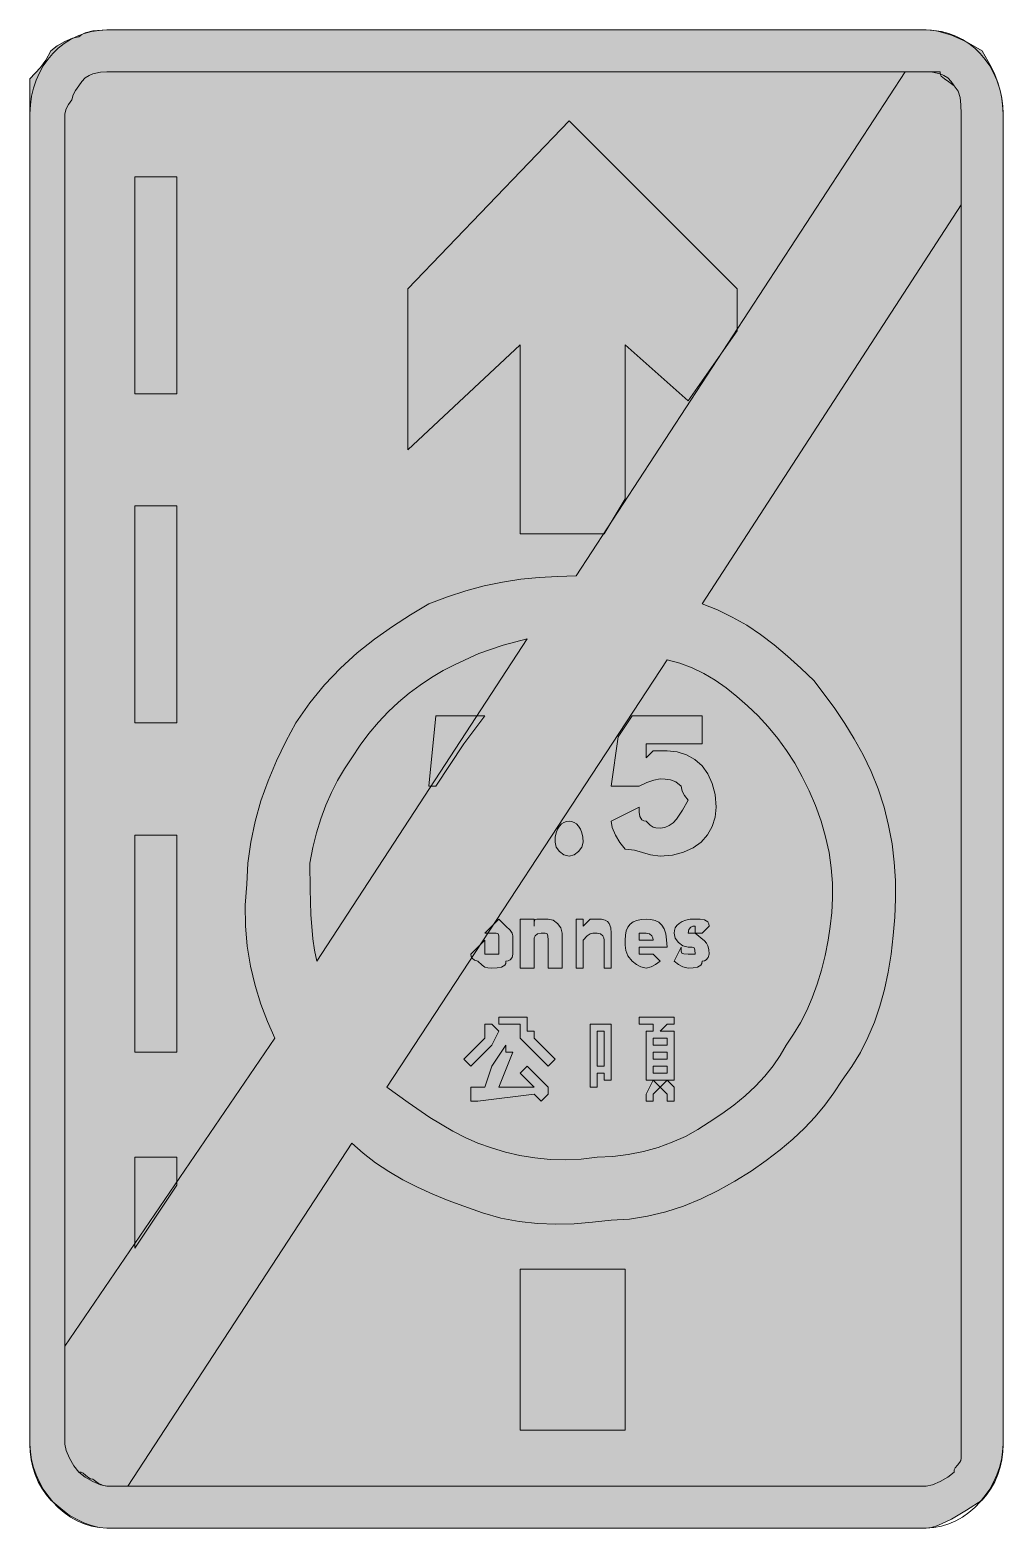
# Model space of a CAD drawing. Header units: metres. Extents: x 201 to 367, y 7 to 264.
import ezdxf

# ---------------------------------------------------------------- set-up
doc = ezdxf.new("R2010")
doc.units = ezdxf.units.M
for name, color, linetype, true_color in [('FILL_BLACK_000000', 7, 'Continuous', 0x000000), ('FILL_BLUE_0000FF', 7, 'Continuous', 0x0000ff), ('FILL_RED_FF0000', 7, 'Continuous', 0xff0000), ('FILL_WHITE_FFFFFF', 7, 'Continuous', 0xffffff), ('STROKE_BLUE_0000FF', 7, 'Continuous', 0x0000ff)]:
    doc.layers.add(name, color=color, linetype=linetype, true_color=true_color)

msp = doc.modelspace()

# ---------------------------------------------------------------- hatches: boundary and pattern name
at = {"layer": 'FILL_BLACK_000000', "true_color": 0x000000}
h = msp.add_hatch(color=7, dxfattribs=at)
h.dxf.hatch_style = 1
h.paths.add_polyline_path([(270.15, 133.92), (268.95, 133.92), (270.15, 145.92), (278.55, 145.92), (274.95, 141.12), (270.15, 133.92)])
h = msp.add_hatch(color=7, dxfattribs=at)
h.dxf.hatch_style = 1
h.paths.add_polyline_path([(309.4, 126.83), (310.14, 127.13), (310.81, 127.61), (311.4, 128.22), (312.43, 129.76), (313.35, 131.52), (312.75, 132.27), (312.34, 133.04), (312.15, 133.92), (311.25, 134.61), (310.35, 134.97), (309.45, 135.1), (308.55, 135.12), (307.48, 134.93), (306.3, 134.52), (304.95, 133.92), (300.15, 133.92), (301.35, 142.32), (303.75, 145.92), (315.75, 145.92), (315.75, 141.12), (306.15, 141.12), (306.15, 139.92), (306.15, 138.72), (307.35, 139.92), (309.75, 139.92), (311.49, 139.75), (313.09, 139.26), (314.52, 138.46), (315.75, 137.37), (316.76, 135.99), (317.51, 134.35), (317.99, 132.46), (318.15, 130.32), (317.98, 128.58), (317.49, 126.98), (316.69, 125.55), (315.6, 124.32), (314.22, 123.31), (312.58, 122.56), (310.69, 122.08), (308.55, 121.92), (306.94, 122.11), (305.55, 122.52), (304.16, 122.93), (302.55, 123.12), (301.67, 124.21), (300.9, 125.52), (300.36, 126.83), (300.15, 127.92), (304.95, 130.32), (304.97, 129.44), (305.1, 128.67), (305.46, 128.13), (305.75, 127.97), (306.15, 127.92), (306.86, 127.23), (307.35, 126.87), (307.84, 126.74), (308.55, 126.72), (309.4, 126.83)])
h = msp.add_hatch(color=7, dxfattribs=at)
h.dxf.hatch_style = 1
h.paths.add_polyline_path([(295.14, 123.44), (294.6, 122.67), (293.83, 122.13), (292.95, 121.92), (292.07, 122.13), (291.3, 122.67), (290.76, 123.44), (290.55, 124.32), (290.6, 125.16), (290.76, 125.89), (290.99, 126.51), (291.3, 127.02), (291.66, 127.41), (292.07, 127.69), (292.5, 127.86), (292.95, 127.92), (293.4, 127.86), (293.83, 127.69), (294.24, 127.41), (294.6, 127.02), (294.91, 126.51), (295.14, 125.89), (295.3, 125.16), (295.35, 124.32), (295.14, 123.44)])
h = msp.add_hatch(color=7, dxfattribs=at)
h.dxf.hatch_style = 1
h.paths.add_polyline_path([(280.93, 108.21), (280.8, 108.57), (280.44, 108.7), (279.75, 108.72), (278.55, 108.72), (280.95, 111.12), (282.15, 109.92), (282.84, 109.21), (283.2, 108.72), (283.33, 108.23), (283.35, 107.52), (283.35, 105.12), (283.2, 104.52), (282.84, 104.11), (282.55, 103.97), (282.15, 103.92), (282.1, 103.52), (281.94, 103.23), (281.4, 102.87), (280.63, 102.74), (279.75, 102.72), (279.04, 102.74), (278.55, 102.87), (278.06, 103.23), (277.35, 103.92), (276.75, 104.07), (276.34, 104.43), (276.2, 104.72), (276.15, 105.12), (278.55, 107.52), (278.55, 105.12), (279.75, 105.12), (280.95, 105.12), (280.95, 107.52), (280.93, 108.21)])
h = msp.add_hatch(color=7, dxfattribs=at)
h.dxf.hatch_style = 1
h.paths.add_polyline_path([(289.35, 102.72), (289.35, 107.52), (289.33, 108.21), (289.2, 108.57), (288.84, 108.7), (288.15, 108.72), (287.55, 108.57), (287.14, 108.21), (287, 107.92), (286.95, 107.52), (286.95, 102.72), (284.55, 102.72), (284.55, 111.12), (286.95, 111.12), (286.95, 109.92), (286.97, 110.61), (287.1, 110.97), (287.46, 111.1), (288.15, 111.12), (289.35, 111.12), (290.23, 110.91), (291, 110.37), (291.54, 109.6), (291.75, 108.72), (291.75, 102.72), (289.35, 102.72)])
h = msp.add_hatch(color=7, dxfattribs=at)
h.dxf.hatch_style = 1
h.paths.add_polyline_path([(298.95, 102.72), (298.95, 107.52), (298.9, 107.92), (298.76, 108.21), (298.35, 108.57), (297.75, 108.72), (297.04, 108.7), (296.55, 108.57), (296.06, 108.21), (295.35, 107.52), (295.35, 102.72), (294.15, 102.72), (294.15, 111.12), (295.35, 111.12), (295.35, 109.92), (296.55, 111.12), (297.75, 111.12), (298.54, 111.07), (299.14, 110.91), (299.56, 110.68), (299.85, 110.37), (300.11, 109.6), (300.15, 108.72), (300.15, 102.72), (298.95, 102.72)])
h = msp.add_hatch(color=7, dxfattribs=at)
h.dxf.hatch_style = 1
h.paths.add_polyline_path([(304.95, 105.12), (306.15, 105.12), (307.35, 105.12), (308.55, 103.92), (307.8, 103.32), (307.03, 102.91), (306.15, 102.72), (305.27, 102.91), (304.5, 103.32), (303.75, 103.92), (303.06, 104.82), (302.7, 105.72), (302.57, 106.62), (302.55, 107.52), (302.61, 108.36), (302.77, 109.09), (303.06, 109.71), (303.45, 110.22), (303.96, 110.61), (304.57, 110.89), (305.31, 111.06), (306.15, 111.12), (306.99, 111.06), (307.72, 110.88), (308.34, 110.55), (308.85, 110.07), (309.24, 109.42), (309.52, 108.59), (309.69, 107.56), (309.75, 106.32), (304.95, 106.32), (304.95, 105.12)])
h.paths.add_polyline_path([(307.3, 107.92), (307.16, 108.21), (306.75, 108.57), (306.15, 108.72), (304.95, 108.72), (304.95, 107.52), (307.35, 107.52), (307.3, 107.92)], flags=16)
h = msp.add_hatch(color=7, dxfattribs=at)
h.dxf.hatch_style = 1
h.paths.add_polyline_path([(316.51, 107), (316.74, 106.53), (316.9, 105.91), (316.95, 105.12), (316.8, 104.52), (316.44, 104.11), (316.15, 103.97), (315.75, 103.92), (315.7, 103.52), (315.54, 103.23), (315, 102.87), (314.23, 102.74), (313.35, 102.72), (312.47, 102.91), (311.7, 103.32), (310.95, 103.92), (312.15, 106.32), (312.17, 105.63), (312.3, 105.27), (312.66, 105.14), (313.35, 105.12), (314.55, 105.12), (314.53, 105.81), (314.4, 106.17), (314.04, 106.3), (313.35, 106.32), (312.47, 106.53), (311.7, 107.07), (311.16, 107.84), (310.95, 108.72), (311.01, 109.17), (311.17, 109.6), (311.46, 110.01), (311.85, 110.37), (312.36, 110.68), (312.97, 110.91), (313.71, 111.07), (314.55, 111.12), (315.43, 111.1), (316.2, 110.97), (316.74, 110.61), (316.9, 110.32), (316.95, 109.92), (315.75, 108.72), (314.55, 108.72), (316.2, 107.37), (316.51, 107)])
h.paths.add_polyline_path([(314.55, 109.92), (314.15, 109.87), (313.86, 109.73), (313.5, 109.32), (313.35, 108.72), (314.55, 108.72), (314.55, 109.92)], flags=16)
h = msp.add_hatch(color=7, dxfattribs=at)
h.dxf.hatch_style = 1
h.paths.add_polyline_path([(280.95, 91.92), (279.75, 89.52), (278.55, 88.32), (277.35, 87.12), (276.15, 85.92), (274.95, 87.12), (276.15, 88.32), (277.35, 89.52), (278.55, 90.72), (278.55, 93.12), (279.75, 93.12), (280.95, 91.92)])
h = msp.add_hatch(color=7, dxfattribs=at)
h.dxf.hatch_style = 1
h.paths.add_polyline_path([(285.75, 94.32), (285.75, 93.12), (285.75, 91.92), (286.95, 91.92), (286.95, 90.72), (288.15, 89.52), (289.35, 88.32), (290.55, 87.12), (289.35, 85.92), (286.95, 88.32), (285.75, 89.52), (284.55, 90.72), (284.55, 93.12), (280.95, 93.12), (280.95, 94.32), (285.75, 94.32)])
h = msp.add_hatch(color=7, dxfattribs=at)
h.dxf.hatch_style = 1
h.paths.add_polyline_path([(300.15, 83.52), (298.95, 83.52), (298.95, 84.72), (297.75, 84.72), (297.75, 82.32), (296.55, 82.32), (296.55, 93.12), (300.15, 93.12), (300.15, 83.52)])
h.paths.add_polyline_path([(298.95, 91.92), (297.75, 91.92), (297.75, 85.92), (298.95, 85.92), (298.95, 91.92)], flags=16)
h = msp.add_hatch(color=7, dxfattribs=at)
h.dxf.hatch_style = 1
h.paths.add_polyline_path([(304.95, 93.12), (304.95, 94.32), (310.95, 94.32), (310.95, 93.12), (309.75, 93.12), (308.55, 91.92), (310.95, 91.92), (310.95, 83.52), (309.75, 83.52), (307.35, 83.52), (306.15, 83.52), (306.15, 91.92), (307.35, 91.92), (307.35, 93.12), (304.95, 93.12)])
h.paths.add_polyline_path([(307.35, 87.12), (309.75, 87.12), (309.75, 88.32), (307.35, 88.32), (307.35, 87.12)], flags=16)
h.paths.add_polyline_path([(307.35, 90.72), (307.35, 89.52), (309.75, 89.52), (309.75, 90.72), (307.35, 90.72)], flags=16)
h.paths.add_polyline_path([(309.75, 85.92), (307.35, 85.92), (307.35, 84.72), (309.75, 84.72), (309.75, 85.92)], flags=16)
h = msp.add_hatch(color=7, dxfattribs=at)
h.dxf.hatch_style = 1
h.paths.add_polyline_path([(283.35, 88.32), (280.95, 82.32), (286.95, 82.32), (284.55, 84.72), (285.75, 85.92), (286.95, 84.72), (288.15, 83.52), (289.35, 82.32), (289.35, 81.12), (288.15, 79.92), (286.95, 81.12), (277.35, 79.92), (276.15, 79.92), (276.15, 82.32), (278.55, 82.32), (279.75, 85.92), (282.15, 89.52), (282.15, 88.32), (283.35, 88.32)])
h = msp.add_hatch(color=7, dxfattribs=at)
h.dxf.hatch_style = 1
h.paths.add_polyline_path([(307.35, 79.92), (306.15, 79.92), (306.15, 81.12), (307.35, 83.52), (308.55, 82.32), (307.35, 81.12), (307.35, 79.92)])
h = msp.add_hatch(color=7, dxfattribs=at)
h.dxf.hatch_style = 1
h.paths.add_polyline_path([(308.55, 82.32), (309.75, 83.52), (310.95, 82.32), (310.95, 79.92), (309.75, 79.92), (309.75, 81.12), (308.55, 82.32)])
at = {"layer": 'FILL_BLUE_0000FF', "true_color": 0x0000ff}
h = msp.add_hatch(color=7, dxfattribs=at)
h.dxf.hatch_style = 1
h.paths.add_polyline_path([(213.75, 13.92), (213, 14.07), (212.23, 14.43), (211.35, 15.12), (210.95, 15.17), (210.64, 15.31), (210.15, 15.72), (209.66, 16.13), (209.35, 16.27), (208.95, 16.32), (208.07, 17.41), (207.3, 18.72), (206.76, 20.03), (206.55, 21.12), (206.55, 249.12), (206.74, 250), (207.15, 250.77), (207.75, 251.52), (207.94, 252.4), (208.35, 253.17), (208.95, 253.92), (209.45, 254.71), (210.04, 255.31), (210.68, 255.73), (211.35, 256.02), (212.66, 256.28), (213.75, 256.32), (354.15, 256.32), (356.55, 256.32), (356.6, 255.92), (356.76, 255.61), (357.3, 255.12), (358.07, 254.63), (358.95, 253.92), (359.64, 253), (360, 251.97), (360.13, 250.71), (360.15, 249.12), (360.15, 21.12), (360.15, 18.72), (360.1, 18.32), (359.96, 18.01), (359.55, 17.52), (359.14, 17.03), (359, 16.72), (358.95, 16.32), (357.86, 15.44), (356.55, 14.67), (355.24, 14.13), (354.15, 13.92), (213.75, 13.92)])
at = {"layer": 'FILL_RED_FF0000', "true_color": 0xff0000}
h = msp.add_hatch(color=7, dxfattribs=at)
h.dxf.hatch_style = 1
h.paths.add_polyline_path([(350.55, 256.32), (354.15, 256.32), (355.24, 256.28), (356.55, 256.02), (357.22, 255.73), (357.86, 255.31), (358.45, 254.71), (358.95, 253.92), (359.64, 253), (360, 251.97), (360.13, 250.71), (360.15, 249.12), (360.15, 233.52), (315.75, 165.12), (318.4, 164.11), (320.94, 162.89), (323.41, 161.47), (325.8, 159.87), (328.14, 158.1), (330.43, 156.18), (332.7, 154.11), (334.95, 151.92), (338.51, 147.19), (340.22, 144.66), (341.85, 142.02), (343.36, 139.26), (344.74, 136.39), (345.94, 133.41), (346.95, 130.32), (347.74, 127.17), (348.32, 124.02), (348.7, 120.87), (348.9, 117.72), (348.93, 114.57), (348.81, 111.42), (348.54, 108.27), (348.15, 105.12), (347.64, 102.03), (347.01, 99.04), (346.23, 96.18), (345.3, 93.42), (344.2, 90.78), (342.92, 88.24), (341.44, 85.83), (339.75, 83.52), (338.34, 81.32), (336.81, 79.23), (335.13, 77.21), (333.3, 75.27), (331.3, 73.38), (329.12, 71.54), (326.74, 69.72), (324.15, 67.92), (321.4, 66.18), (318.54, 64.58), (315.61, 63.15), (312.6, 61.92), (309.54, 60.91), (306.43, 60.16), (303.3, 59.68), (300.15, 59.52), (297, 59.13), (293.85, 58.88), (290.7, 58.8), (287.55, 58.92), (284.4, 59.26), (281.25, 59.86), (278.1, 60.73), (274.95, 61.92), (272.25, 62.88), (269.59, 63.94), (266.98, 65.13), (264.45, 66.42), (262.04, 67.83), (259.76, 69.34), (257.66, 70.98), (255.75, 72.72), (217.35, 13.92), (213.75, 13.92), (212.66, 14.13), (211.35, 14.67), (210.04, 15.44), (208.95, 16.32), (208.07, 17.41), (207.3, 18.72), (206.76, 20.03), (206.55, 21.12), (206.55, 37.92), (242.55, 90.72), (241.26, 93.53), (240.11, 96.53), (239.13, 99.71), (238.35, 103.02), (237.79, 106.45), (237.49, 109.96), (237.46, 113.52), (237.75, 117.12), (237.91, 120.72), (238.39, 124.3), (239.14, 127.86), (240.15, 131.37), (241.38, 134.83), (242.81, 138.21), (244.41, 141.52), (246.15, 144.72), (248.51, 148.16), (251.06, 151.28), (253.79, 154.13), (256.65, 156.72), (259.63, 159.09), (262.69, 161.26), (265.8, 163.26), (268.95, 165.12), (272.1, 166.36), (275.25, 167.39), (278.4, 168.22), (281.55, 168.87), (284.7, 169.35), (287.85, 169.68), (291, 169.86), (294.15, 169.92), (350.55, 256.32)])
at = {"layer": 'FILL_WHITE_FFFFFF', "true_color": 0xffffff}
h = msp.add_hatch(color=7, dxfattribs=at)
h.dxf.hatch_style = 1
h.paths.add_polyline_path([(212.4, 6.83), (211.07, 7.13), (209.76, 7.61), (208.5, 8.22), (207.29, 8.95), (206.16, 9.76), (204.15, 11.52), (203.31, 12.47), (202.57, 13.53), (201.96, 14.66), (201.45, 15.87), (201.06, 17.13), (200.78, 18.44), (200.61, 19.77), (200.55, 21.12), (200.55, 249.12), (200.55, 255.12), (202.35, 257.07), (203.25, 258.33), (204.15, 259.92), (205.24, 260.8), (206.55, 261.57), (207.86, 262.11), (208.95, 262.32), (209.45, 262.72), (210.04, 263.01), (211.35, 263.37), (213.75, 263.52), (354.15, 263.52), (355.1, 263.46), (356.16, 263.29), (358.5, 262.62), (361.07, 261.49), (363.75, 259.92), (365.33, 257.22), (365.94, 255.87), (366.45, 254.52), (366.84, 253.17), (367.12, 251.82), (367.29, 250.47), (367.35, 249.12), (367.35, 21.12), (367.29, 19.77), (367.12, 18.44), (366.84, 17.13), (366.45, 15.87), (365.94, 14.66), (365.33, 13.53), (364.59, 12.47), (363.75, 11.52), (361.07, 9.76), (358.5, 8.22), (356.16, 7.13), (355.1, 6.83), (354.15, 6.72), (213.75, 6.72), (212.4, 6.83)])
h = msp.add_hatch(color=7, dxfattribs=at)
h.dxf.hatch_style = 1
h.paths.add_polyline_path([(321.75, 219.12), (321.75, 211.92), (313.35, 199.92), (302.55, 209.52), (302.55, 183.12), (298.95, 177.12), (284.55, 177.12), (284.55, 209.52), (265.35, 191.52), (265.35, 219.12), (292.95, 247.92), (321.75, 219.12)])
h = msp.add_hatch(color=7, dxfattribs=at)
h.dxf.hatch_style = 1
h.paths.add_polyline_path([(225.75, 238.32), (225.75, 201.12), (218.55, 201.12), (218.55, 238.32), (225.75, 238.32)])
h = msp.add_hatch(color=7, dxfattribs=at)
h.dxf.hatch_style = 1
h.paths.add_polyline_path([(225.75, 181.92), (225.75, 144.72), (218.55, 144.72), (218.55, 181.92), (225.75, 181.92)])
h = msp.add_hatch(color=7, dxfattribs=at)
h.dxf.hatch_style = 1
h.paths.add_polyline_path([(249.75, 103.92), (249.35, 105.77), (249.06, 107.73), (248.7, 111.87), (248.57, 116.24), (248.55, 120.72), (249.06, 123.36), (249.67, 125.89), (250.41, 128.31), (251.25, 130.62), (252.21, 132.81), (253.28, 134.89), (254.46, 136.86), (255.75, 138.72), (257.15, 140.9), (258.66, 142.94), (260.27, 144.85), (261.96, 146.63), (263.72, 148.29), (265.56, 149.82), (267.45, 151.23), (269.4, 152.52), (271.39, 153.7), (273.41, 154.77), (277.52, 156.61), (281.66, 158.05), (285.75, 159.12), (249.75, 103.92)])
h = msp.add_hatch(color=7, dxfattribs=at)
h.dxf.hatch_style = 1
h.paths.add_polyline_path([(309.75, 155.52), (311.95, 154.96), (314.04, 154.19), (316.06, 153.22), (318, 152.07), (319.89, 150.75), (321.73, 149.28), (323.55, 147.66), (325.35, 145.92), (327.09, 144.06), (328.72, 142.09), (330.24, 140.01), (331.65, 137.82), (332.94, 135.51), (334.12, 133.09), (335.19, 130.56), (336.15, 127.92), (336.94, 125.22), (337.52, 122.54), (337.9, 119.88), (338.1, 117.27), (338.13, 114.71), (338.01, 112.23), (337.74, 109.82), (337.35, 107.52), (336.84, 104.88), (336.22, 102.34), (335.49, 99.93), (334.65, 97.62), (333.69, 95.43), (332.62, 93.34), (331.44, 91.38), (330.15, 89.52), (329.14, 87.72), (327.92, 85.94), (326.5, 84.18), (324.9, 82.47), (323.13, 80.81), (321.21, 79.23), (319.14, 77.72), (316.95, 76.32), (315.04, 75.03), (312.94, 73.86), (310.66, 72.84), (308.25, 71.97), (305.72, 71.27), (303.11, 70.75), (300.45, 70.43), (297.75, 70.32), (295.05, 69.98), (292.37, 69.85), (289.71, 69.92), (287.1, 70.17), (284.54, 70.59), (282.06, 71.16), (279.65, 71.88), (277.35, 72.72), (275.15, 73.67), (273.06, 74.73), (269.1, 77.07), (265.37, 79.64), (261.75, 82.32), (309.75, 155.52)])
h = msp.add_hatch(color=7, dxfattribs=at)
h.dxf.hatch_style = 1
h.paths.add_polyline_path([(225.75, 125.52), (225.75, 88.32), (218.55, 88.32), (218.55, 125.52), (225.75, 125.52)])
h = msp.add_hatch(color=7, dxfattribs=at)
h.dxf.hatch_style = 1
h.paths.add_polyline_path([(218.55, 54.72), (218.55, 70.32), (225.75, 70.32), (225.75, 65.52), (218.55, 54.72)])
h = msp.add_hatch(color=7, dxfattribs=at)
h.dxf.hatch_style = 1
h.paths.add_polyline_path([(302.55, 51.12), (302.55, 23.52), (284.55, 23.52), (284.55, 51.12), (302.55, 51.12)])

# ---------------------------------------------------------------- linework, layer by layer
at = {"layer": 'FILL_BLACK_000000', "lineweight": 0, "true_color": 0x000000}
for points in [[(270.15, 133.92), (268.95, 133.92), (270.15, 145.92), (278.55, 145.92), (274.95, 141.12)], [(309.4, 126.83), (310.14, 127.13), (310.81, 127.61), (311.4, 128.22), (312.43, 129.76), (313.35, 131.52), (312.75, 132.27), (312.34, 133.04), (312.15, 133.92), (311.25, 134.61), (310.35, 134.97), (309.45, 135.1), (308.55, 135.12), (307.48, 134.93), (306.3, 134.52), (304.95, 133.92), (300.15, 133.92), (301.35, 142.32), (303.75, 145.92), (315.75, 145.92), (315.75, 141.12), (306.15, 141.12), (306.15, 139.92), (306.15, 138.72), (307.35, 139.92), (309.75, 139.92), (311.49, 139.75), (313.09, 139.26), (314.52, 138.46), (315.75, 137.37), (316.76, 135.99), (317.51, 134.35), (317.99, 132.46), (318.15, 130.32), (317.98, 128.58), (317.49, 126.98), (316.69, 125.55), (315.6, 124.32), (314.22, 123.31), (312.58, 122.56), (310.69, 122.08), (308.55, 121.92), (306.94, 122.11), (305.55, 122.52), (304.16, 122.93), (302.55, 123.12), (301.67, 124.21), (300.9, 125.52), (300.36, 126.83), (300.15, 127.92), (304.95, 130.32), (304.97, 129.44), (305.1, 128.67), (305.46, 128.13), (305.75, 127.97), (306.15, 127.92), (306.86, 127.23), (307.35, 126.87), (307.84, 126.74), (308.55, 126.72)], [(295.14, 123.44), (294.6, 122.67), (293.83, 122.13), (292.95, 121.92), (292.07, 122.13), (291.3, 122.67), (290.76, 123.44), (290.55, 124.32), (290.6, 125.16), (290.76, 125.89), (290.99, 126.51), (291.3, 127.02), (291.66, 127.41), (292.07, 127.69), (292.5, 127.86), (292.95, 127.92), (293.4, 127.86), (293.83, 127.69), (294.24, 127.41), (294.6, 127.02), (294.91, 126.51), (295.14, 125.89), (295.3, 125.16), (295.35, 124.32)], [(280.93, 108.21), (280.8, 108.57), (280.44, 108.7), (279.75, 108.72), (278.55, 108.72), (280.95, 111.12), (282.15, 109.92), (282.84, 109.21), (283.2, 108.72), (283.33, 108.23), (283.35, 107.52), (283.35, 105.12), (283.2, 104.52), (282.84, 104.11), (282.55, 103.97), (282.15, 103.92), (282.1, 103.52), (281.94, 103.23), (281.4, 102.87), (280.63, 102.74), (279.75, 102.72), (279.04, 102.74), (278.55, 102.87), (278.06, 103.23), (277.35, 103.92), (276.75, 104.07), (276.34, 104.43), (276.2, 104.72), (276.15, 105.12), (278.55, 107.52), (278.55, 105.12), (279.75, 105.12), (280.95, 105.12), (280.95, 107.52)], [(289.35, 102.72), (289.35, 107.52), (289.33, 108.21), (289.2, 108.57), (288.84, 108.7), (288.15, 108.72), (287.55, 108.57), (287.14, 108.21), (287, 107.92), (286.95, 107.52), (286.95, 102.72), (284.55, 102.72), (284.55, 111.12), (286.95, 111.12), (286.95, 109.92), (286.97, 110.61), (287.1, 110.97), (287.46, 111.1), (288.15, 111.12), (289.35, 111.12), (290.23, 110.91), (291, 110.37), (291.54, 109.6), (291.75, 108.72), (291.75, 102.72)], [(298.95, 102.72), (298.95, 107.52), (298.9, 107.92), (298.76, 108.21), (298.35, 108.57), (297.75, 108.72), (297.04, 108.7), (296.55, 108.57), (296.06, 108.21), (295.35, 107.52), (295.35, 102.72), (294.15, 102.72), (294.15, 111.12), (295.35, 111.12), (295.35, 109.92), (296.55, 111.12), (297.75, 111.12), (298.54, 111.07), (299.14, 110.91), (299.56, 110.68), (299.85, 110.37), (300.11, 109.6), (300.15, 108.72), (300.15, 102.72)], [(304.95, 105.12), (306.15, 105.12), (307.35, 105.12), (308.55, 103.92), (307.8, 103.32), (307.03, 102.91), (306.15, 102.72), (305.27, 102.91), (304.5, 103.32), (303.75, 103.92), (303.06, 104.82), (302.7, 105.72), (302.57, 106.62), (302.55, 107.52), (302.61, 108.36), (302.77, 109.09), (303.06, 109.71), (303.45, 110.22), (303.96, 110.61), (304.57, 110.89), (305.31, 111.06), (306.15, 111.12), (306.99, 111.06), (307.72, 110.88), (308.34, 110.55), (308.85, 110.07), (309.24, 109.42), (309.52, 108.59), (309.69, 107.56), (309.75, 106.32), (304.95, 106.32)], [(316.51, 107), (316.74, 106.53), (316.9, 105.91), (316.95, 105.12), (316.8, 104.52), (316.44, 104.11), (316.15, 103.97), (315.75, 103.92), (315.7, 103.52), (315.54, 103.23), (315, 102.87), (314.23, 102.74), (313.35, 102.72), (312.47, 102.91), (311.7, 103.32), (310.95, 103.92), (312.15, 106.32), (312.17, 105.63), (312.3, 105.27), (312.66, 105.14), (313.35, 105.12), (314.55, 105.12), (314.53, 105.81), (314.4, 106.17), (314.04, 106.3), (313.35, 106.32), (312.47, 106.53), (311.7, 107.07), (311.16, 107.84), (310.95, 108.72), (311.01, 109.17), (311.17, 109.6), (311.46, 110.01), (311.85, 110.37), (312.36, 110.68), (312.97, 110.91), (313.71, 111.07), (314.55, 111.12), (315.43, 111.1), (316.2, 110.97), (316.74, 110.61), (316.9, 110.32), (316.95, 109.92), (315.75, 108.72), (314.55, 108.72), (316.2, 107.37)], [(307.3, 107.92), (307.16, 108.21), (306.75, 108.57), (306.15, 108.72), (304.95, 108.72), (304.95, 107.52), (307.35, 107.52)], [(314.55, 109.92), (314.15, 109.87), (313.86, 109.73), (313.5, 109.32), (313.35, 108.72), (314.55, 108.72)], [(280.95, 91.92), (279.75, 89.52), (278.55, 88.32), (277.35, 87.12), (276.15, 85.92), (274.95, 87.12), (276.15, 88.32), (277.35, 89.52), (278.55, 90.72), (278.55, 93.12), (279.75, 93.12)], [(285.75, 94.32), (285.75, 93.12), (285.75, 91.92), (286.95, 91.92), (286.95, 90.72), (288.15, 89.52), (289.35, 88.32), (290.55, 87.12), (289.35, 85.92), (286.95, 88.32), (285.75, 89.52), (284.55, 90.72), (284.55, 93.12), (280.95, 93.12), (280.95, 94.32)], [(300.15, 83.52), (298.95, 83.52), (298.95, 84.72), (297.75, 84.72), (297.75, 82.32), (296.55, 82.32), (296.55, 93.12), (300.15, 93.12)], [(304.95, 93.12), (304.95, 94.32), (310.95, 94.32), (310.95, 93.12), (309.75, 93.12), (308.55, 91.92), (310.95, 91.92), (310.95, 83.52), (309.75, 83.52), (307.35, 83.52), (306.15, 83.52), (306.15, 91.92), (307.35, 91.92), (307.35, 93.12)], [(298.95, 91.92), (297.75, 91.92), (297.75, 85.92), (298.95, 85.92)], [(307.35, 90.72), (307.35, 89.52), (309.75, 89.52), (309.75, 90.72)], [(283.35, 88.32), (280.95, 82.32), (286.95, 82.32), (284.55, 84.72), (285.75, 85.92), (286.95, 84.72), (288.15, 83.52), (289.35, 82.32), (289.35, 81.12), (288.15, 79.92), (286.95, 81.12), (277.35, 79.92), (276.15, 79.92), (276.15, 82.32), (278.55, 82.32), (279.75, 85.92), (282.15, 89.52), (282.15, 88.32)], [(307.35, 87.12), (309.75, 87.12), (309.75, 88.32), (307.35, 88.32)], [(309.75, 85.92), (307.35, 85.92), (307.35, 84.72), (309.75, 84.72)], [(307.35, 79.92), (306.15, 79.92), (306.15, 81.12), (307.35, 83.52), (308.55, 82.32), (307.35, 81.12)], [(308.55, 82.32), (309.75, 83.52), (310.95, 82.32), (310.95, 79.92), (309.75, 79.92), (309.75, 81.12)]]:
    msp.add_lwpolyline(points, close=True, dxfattribs=at)
at = {"layer": 'FILL_BLUE_0000FF', "lineweight": 0, "true_color": 0x0000ff}
msp.add_lwpolyline([(213.75, 13.92), (213, 14.07), (212.23, 14.43), (211.35, 15.12), (210.95, 15.17), (210.64, 15.31), (210.15, 15.72), (209.66, 16.13), (209.35, 16.27), (208.95, 16.32), (208.07, 17.41), (207.3, 18.72), (206.76, 20.03), (206.55, 21.12), (206.55, 249.12), (206.74, 250), (207.15, 250.77), (207.75, 251.52), (207.94, 252.4), (208.35, 253.17), (208.95, 253.92), (209.45, 254.71), (210.04, 255.31), (210.68, 255.73), (211.35, 256.02), (212.66, 256.28), (213.75, 256.32), (354.15, 256.32), (356.55, 256.32), (356.6, 255.92), (356.76, 255.61), (357.3, 255.12), (358.07, 254.63), (358.95, 253.92), (359.64, 253), (360, 251.97), (360.13, 250.71), (360.15, 249.12), (360.15, 21.12), (360.15, 18.72), (360.1, 18.32), (359.96, 18.01), (359.55, 17.52), (359.14, 17.03), (359, 16.72), (358.95, 16.32), (357.86, 15.44), (356.55, 14.67), (355.24, 14.13), (354.15, 13.92)], close=True, dxfattribs=at)
at = {"layer": 'FILL_RED_FF0000', "lineweight": 0, "true_color": 0xff0000}
msp.add_lwpolyline([(350.55, 256.32), (354.15, 256.32), (355.24, 256.28), (356.55, 256.02), (357.22, 255.73), (357.86, 255.31), (358.45, 254.71), (358.95, 253.92), (359.64, 253), (360, 251.97), (360.13, 250.71), (360.15, 249.12), (360.15, 233.52), (315.75, 165.12), (318.4, 164.11), (320.94, 162.89), (323.41, 161.47), (325.8, 159.87), (328.14, 158.1), (330.43, 156.18), (332.7, 154.11), (334.95, 151.92), (338.51, 147.19), (340.22, 144.66), (341.85, 142.02), (343.36, 139.26), (344.74, 136.39), (345.94, 133.41), (346.95, 130.32), (347.74, 127.17), (348.32, 124.02), (348.7, 120.87), (348.9, 117.72), (348.93, 114.57), (348.81, 111.42), (348.54, 108.27), (348.15, 105.12), (347.64, 102.03), (347.01, 99.04), (346.23, 96.18), (345.3, 93.42), (344.2, 90.78), (342.92, 88.24), (341.44, 85.83), (339.75, 83.52), (338.34, 81.32), (336.81, 79.23), (335.13, 77.21), (333.3, 75.27), (331.3, 73.38), (329.12, 71.54), (326.74, 69.72), (324.15, 67.92), (321.4, 66.18), (318.54, 64.58), (315.61, 63.15), (312.6, 61.92), (309.54, 60.91), (306.43, 60.16), (303.3, 59.68), (300.15, 59.52), (297, 59.13), (293.85, 58.88), (290.7, 58.8), (287.55, 58.92), (284.4, 59.26), (281.25, 59.86), (278.1, 60.73), (274.95, 61.92), (272.25, 62.88), (269.59, 63.94), (266.98, 65.13), (264.45, 66.42), (262.04, 67.83), (259.76, 69.34), (257.66, 70.98), (255.75, 72.72), (217.35, 13.92), (213.75, 13.92), (212.66, 14.13), (211.35, 14.67), (210.04, 15.44), (208.95, 16.32), (208.07, 17.41), (207.3, 18.72), (206.76, 20.03), (206.55, 21.12), (206.55, 37.92), (242.55, 90.72), (241.26, 93.53), (240.11, 96.53), (239.13, 99.71), (238.35, 103.02), (237.79, 106.45), (237.49, 109.96), (237.46, 113.52), (237.75, 117.12), (237.91, 120.72), (238.39, 124.3), (239.14, 127.86), (240.15, 131.37), (241.38, 134.83), (242.81, 138.21), (244.41, 141.52), (246.15, 144.72), (248.51, 148.16), (251.06, 151.28), (253.79, 154.13), (256.65, 156.72), (259.63, 159.09), (262.69, 161.26), (265.8, 163.26), (268.95, 165.12), (272.1, 166.36), (275.25, 167.39), (278.4, 168.22), (281.55, 168.87), (284.7, 169.35), (287.85, 169.68), (291, 169.86), (294.15, 169.92)], close=True, dxfattribs=at)
at = {"layer": 'FILL_WHITE_FFFFFF', "lineweight": 0, "true_color": 0xffffff}
for points in [[(212.4, 6.83), (211.07, 7.13), (209.76, 7.61), (208.5, 8.22), (207.29, 8.95), (206.16, 9.76), (204.15, 11.52), (203.31, 12.47), (202.57, 13.53), (201.96, 14.66), (201.45, 15.87), (201.06, 17.13), (200.78, 18.44), (200.61, 19.77), (200.55, 21.12), (200.55, 249.12), (200.55, 255.12), (202.35, 257.07), (203.25, 258.33), (204.15, 259.92), (205.24, 260.8), (206.55, 261.57), (207.86, 262.11), (208.95, 262.32), (209.45, 262.72), (210.04, 263.01), (211.35, 263.37), (213.75, 263.52), (354.15, 263.52), (355.1, 263.46), (356.16, 263.29), (358.5, 262.62), (361.07, 261.49), (363.75, 259.92), (365.33, 257.22), (365.94, 255.87), (366.45, 254.52), (366.84, 253.17), (367.12, 251.82), (367.29, 250.47), (367.35, 249.12), (367.35, 21.12), (367.29, 19.77), (367.12, 18.44), (366.84, 17.13), (366.45, 15.87), (365.94, 14.66), (365.33, 13.53), (364.59, 12.47), (363.75, 11.52), (361.07, 9.76), (358.5, 8.22), (356.16, 7.13), (355.1, 6.83), (354.15, 6.72), (213.75, 6.72)], [(225.75, 238.32), (225.75, 201.12), (218.55, 201.12), (218.55, 238.32)], [(225.75, 181.92), (225.75, 144.72), (218.55, 144.72), (218.55, 181.92)], [(249.75, 103.92), (249.35, 105.77), (249.06, 107.73), (248.7, 111.87), (248.57, 116.24), (248.55, 120.72), (249.06, 123.36), (249.67, 125.89), (250.41, 128.31), (251.25, 130.62), (252.21, 132.81), (253.28, 134.89), (254.46, 136.86), (255.75, 138.72), (257.15, 140.9), (258.66, 142.94), (260.27, 144.85), (261.96, 146.63), (263.72, 148.29), (265.56, 149.82), (267.45, 151.23), (269.4, 152.52), (271.39, 153.7), (273.41, 154.77), (277.52, 156.61), (281.66, 158.05), (285.75, 159.12)], [(225.75, 125.52), (225.75, 88.32), (218.55, 88.32), (218.55, 125.52)], [(218.55, 54.72), (218.55, 70.32), (225.75, 70.32), (225.75, 65.52)], [(302.55, 51.12), (302.55, 23.52), (284.55, 23.52), (284.55, 51.12)]]:
    msp.add_lwpolyline(points, close=True, dxfattribs=at)
at = {"layer": 'FILL_WHITE_FFFFFF', "lineweight": 0, "true_color": 0x0000ff}
msp.add_lwpolyline([(321.75, 219.12), (321.75, 211.92), (313.35, 199.92), (302.55, 209.52), (302.55, 183.12), (298.95, 177.12), (284.55, 177.12), (284.55, 209.52), (265.35, 191.52), (265.35, 219.12), (292.95, 247.92)], close=True, dxfattribs=at)
at = {"layer": 'FILL_WHITE_FFFFFF', "lineweight": 0, "true_color": 0xff0000}
msp.add_lwpolyline([(309.75, 155.52), (311.95, 154.96), (314.04, 154.19), (316.06, 153.22), (318, 152.07), (319.89, 150.75), (321.73, 149.28), (323.55, 147.66), (325.35, 145.92), (327.09, 144.06), (328.72, 142.09), (330.24, 140.01), (331.65, 137.82), (332.94, 135.51), (334.12, 133.09), (335.19, 130.56), (336.15, 127.92), (336.94, 125.22), (337.52, 122.54), (337.9, 119.88), (338.1, 117.27), (338.13, 114.71), (338.01, 112.23), (337.74, 109.82), (337.35, 107.52), (336.84, 104.88), (336.22, 102.34), (335.49, 99.93), (334.65, 97.62), (333.69, 95.43), (332.62, 93.34), (331.44, 91.38), (330.15, 89.52), (329.14, 87.72), (327.92, 85.94), (326.5, 84.18), (324.9, 82.47), (323.13, 80.81), (321.21, 79.23), (319.14, 77.72), (316.95, 76.32), (315.04, 75.03), (312.94, 73.86), (310.66, 72.84), (308.25, 71.97), (305.72, 71.27), (303.11, 70.75), (300.45, 70.43), (297.75, 70.32), (295.05, 69.98), (292.37, 69.85), (289.71, 69.92), (287.1, 70.17), (284.54, 70.59), (282.06, 71.16), (279.65, 71.88), (277.35, 72.72), (275.15, 73.67), (273.06, 74.73), (269.1, 77.07), (265.37, 79.64), (261.75, 82.32)], close=True, dxfattribs=at)
at = {"layer": 'STROKE_BLUE_0000FF', "lineweight": 0, "true_color": 0x0000ff}
msp.add_lwpolyline([(367.35, 21.12), (367.35, 249.12), (367.28, 250.67), (367.08, 252.15), (366.75, 253.57), (366.3, 254.91), (365.74, 256.18), (365.07, 257.37), (364.31, 258.47), (363.45, 259.47), (362.51, 260.38), (361.49, 261.18), (360.4, 261.87), (359.25, 262.45), (358.04, 262.91), (356.78, 263.25), (355.48, 263.45), (354.15, 263.52), (213.75, 263.52), (212.42, 263.45), (211.12, 263.25), (209.86, 262.91), (208.65, 262.45), (207.5, 261.87), (206.41, 261.18), (205.39, 260.38), (204.45, 259.47), (203.59, 258.47), (202.83, 257.37), (202.16, 256.18), (201.6, 254.91), (201.15, 253.57), (200.82, 252.15), (200.62, 250.67), (200.55, 249.12), (200.55, 21.12), (200.62, 19.77), (200.82, 18.43), (201.15, 17.12), (201.6, 15.83), (202.16, 14.59), (202.83, 13.4), (203.59, 12.27), (204.45, 11.22), (205.39, 10.25), (206.41, 9.38), (207.5, 8.61), (208.65, 7.96), (209.86, 7.43), (211.12, 7.04), (212.42, 6.8), (213.75, 6.72), (354.15, 6.72), (355.48, 6.8), (356.78, 7.04), (358.04, 7.43), (359.25, 7.96), (360.4, 8.61), (361.49, 9.38), (362.51, 10.25), (363.45, 11.22), (364.31, 12.27), (365.07, 13.4), (365.74, 14.59), (366.3, 15.83), (366.75, 17.12), (367.08, 18.43), (367.28, 19.77), (367.35, 21.12)], dxfattribs=at)

doc.saveas('drawing.dxf')
